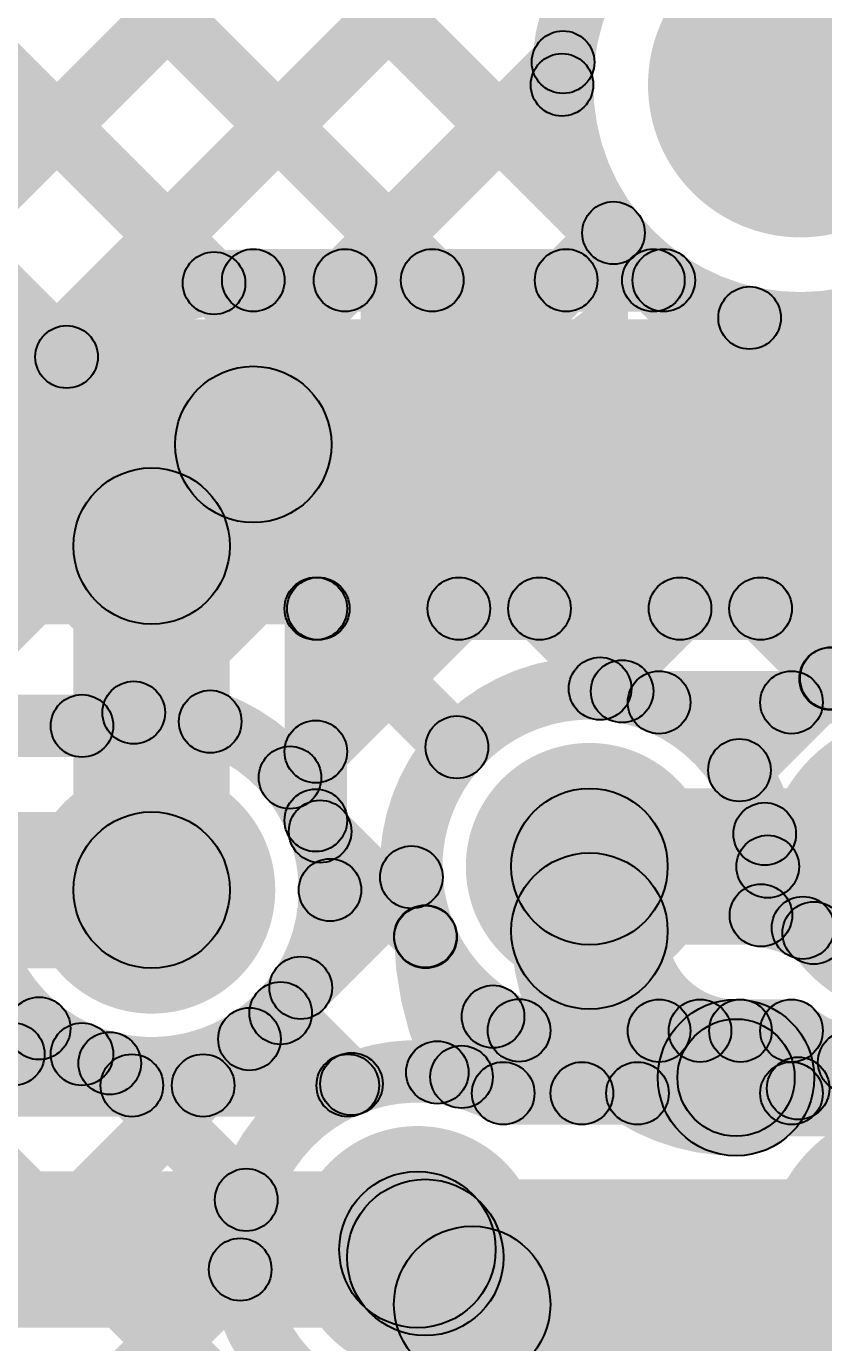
# Model space of a CAD drawing. Header units: millimetres. Extents: x 3.07 to 5.81, y 1.29 to 3.84.
# Drawn here: x 5.059 to 5.161, y 2.5031 to 2.6715 of the extents above; entities that cross this region are included whole.
import ezdxf

# ---------------------------------------------------------------- set-up
doc = ezdxf.new("R2010")
doc.units = ezdxf.units.MM
doc.header["$MEASUREMENT"] = 0
for name, color, linetype in [('BottomLayer', 5, 'Continuous'), ('BottomSolder', 6, 'Continuous'), ('PadHoleLayer', 156, 'Continuous'), ('TopLayer', 1, 'Continuous'), ('TopOverlay', 2, 'Continuous'), ('TopPaste', 8, 'Continuous'), ('TopSolder', 216, 'Continuous'), ('ViaHoleLayer', 16, 'Continuous')]:
    doc.layers.add(name, color=color, linetype=linetype)

# ---------------------------------------------------------------- blocks, each defined once
blk = doc.blocks.new('TC2030_IDC_70')
at = {"layer": 'BottomSolder'}
h = blk.add_hatch(color=6, dxfattribs=at)
edge = h.paths.add_edge_path()
edge.add_arc((0.1, 0.04), 0.004, 0, 360)
at = {"layer": 'PadHoleLayer'}
h = blk.add_hatch(color=156, dxfattribs=at)
edge = h.paths.add_edge_path()
edge.add_arc((0.1, 0.04), 0.01951, 0, 360)
at = {"layer": 'TopLayer'}
h = blk.add_hatch(color=1, dxfattribs=at)
edge = h.paths.add_edge_path()
edge.add_arc((-0.05, 0.025), 0.01549, 0, 360)
h = blk.add_hatch(color=1, dxfattribs=at)
edge = h.paths.add_edge_path()
edge.add_arc((0, 0.025), 0.01549, 0, 360)
h = blk.add_hatch(color=1, dxfattribs=at)
edge = h.paths.add_edge_path()
edge.add_arc((0.05, 0.025), 0.01549, 0, 360)
at = {"layer": 'TopPaste'}
h = blk.add_hatch(color=8, dxfattribs=at)
edge = h.paths.add_edge_path()
edge.add_arc((-0.05, 0.025), 0.01549, 0, 360)
h = blk.add_hatch(color=8, dxfattribs=at)
edge = h.paths.add_edge_path()
edge.add_arc((0, 0.025), 0.01549, 0, 360)
h = blk.add_hatch(color=8, dxfattribs=at)
edge = h.paths.add_edge_path()
edge.add_arc((0.05, 0.025), 0.01549, 0, 360)
at = {"layer": 'TopSolder'}
h = blk.add_hatch(color=216, dxfattribs=at)
edge = h.paths.add_edge_path()
edge.add_arc((-0.05, 0.025), 0.01949, 0, 360)
h = blk.add_hatch(color=216, dxfattribs=at)
edge = h.paths.add_edge_path()
edge.add_arc((0, 0.025), 0.01949, 0, 360)
h = blk.add_hatch(color=216, dxfattribs=at)
edge = h.paths.add_edge_path()
edge.add_arc((0.05, 0.025), 0.01949, 0, 360)
h = blk.add_hatch(color=216, dxfattribs=at)
edge = h.paths.add_edge_path()
edge.add_arc((0.1, 0.04), 0.004, 0, 360)

msp = doc.modelspace()

# ---------------------------------------------------------------- hatches: boundary and pattern name
at = {"layer": 'BottomLayer'}
for points in [[(4.72717, 3.04535), (4.73283, 3.051), (5.142, 2.64183), (5.13635, 2.63617)], [(4.72717, 3.01706), (4.73283, 3.02272), (5.11372, 2.64183), (5.10806, 2.63617)], [(4.72717, 2.98878), (4.73283, 2.99444), (5.08581, 2.64146), (5.08015, 2.6358)], [(4.72717, 2.96049), (4.73283, 2.96615), (5.06695, 2.63203), (5.06129, 2.62637)], [(4.73283, 2.32301), (4.72717, 2.32866), (5.26334, 2.86483), (5.26899, 2.85917)], [(4.73283, 2.29472), (4.72717, 2.30038), (5.29162, 2.86483), (5.29728, 2.85917)], [(4.72717, 2.84736), (4.73283, 2.85301), (5.60207, 1.98377), (5.59642, 1.97811)], [(5.10256, 2.63617), (5.0969, 2.64183), (5.1248, 2.66973), (5.13046, 2.66407)], [(5.13085, 2.63617), (5.12519, 2.64183), (5.13125, 2.64789), (5.13691, 2.64224)], [(5.088, 2.635), (5.088, 2.643), (5.14051, 2.643), (5.14051, 2.635)], [(5.088, 2.608), (5.088, 2.628), (5.205, 2.628), (5.205, 2.608)], [(5.085, 2.561), (5.065, 2.561), (5.065, 2.605), (5.085, 2.605)], [(5.096, 2.593), (5.096, 2.601), (5.204, 2.601), (5.204, 2.593)], [(5.09883, 2.57587), (5.09317, 2.58153), (5.11147, 2.59983), (5.11713, 2.59417)], [(5.09349, 2.59417), (5.09915, 2.59983), (5.11688, 2.5821), (5.11122, 2.57644)], [(5.12178, 2.59417), (5.12744, 2.59983), (5.13801, 2.58925), (5.13235, 2.5836)], [(5.13518, 2.58394), (5.12953, 2.5896), (5.13976, 2.59983), (5.14541, 2.59417)], [(5.15302, 2.5735), (5.14737, 2.57915), (5.16804, 2.59983), (5.1737, 2.59417)], [(5.15006, 2.59417), (5.15572, 2.59983), (5.19722, 2.55833), (5.19156, 2.55267)], [(5.16115, 2.55334), (5.15549, 2.559), (5.19633, 2.59983), (5.20198, 2.59417)], [(5.1, 2.56991), (5.092, 2.56991), (5.092, 2.597), (5.1, 2.597)], [(5.09372, 2.56566), (5.09937, 2.57132), (5.11283, 2.55786), (5.10718, 2.5522)], [(5.1506, 2.56535), (5.15625, 2.57101), (5.16894, 2.55833), (5.16328, 2.55267)], [(5.0969, 2.54566), (5.09125, 2.55132), (5.1054, 2.56547), (5.11106, 2.55982)], [(5.141, 2.55575), (5.121, 2.55575), (5.121, 2.564), (5.141, 2.564)], [(5.15968, 2.5515), (5.15968, 2.5595), (5.20183, 2.5595), (5.20183, 2.5515)], [(5.08867, 2.54242), (5.09433, 2.54808), (5.10339, 2.53902), (5.09773, 2.53336)], [(4.73283, 2.20987), (4.72717, 2.21553), (5.05778, 2.54613), (5.06343, 2.54048)], [(4.73283, 2.18159), (4.72717, 2.18724), (5.08468, 2.54475), (5.09034, 2.5391)], [(5.14975, 2.5295), (5.14975, 2.5445), (5.26351, 2.5445), (5.26351, 2.5295)], [(5.06681, 2.536), (5.07247, 2.54166), (5.08993, 2.5242), (5.08427, 2.51854)], [(5.116, 2.498), (5.116, 2.518), (5.65417, 2.518), (5.65417, 2.498)], [(4.73283, 2.1533), (4.72717, 2.15896), (5.0835, 2.51529), (5.08916, 2.50963)]]:
    msp.add_hatch(color=5, dxfattribs=at).paths.add_polyline_path(points)
h = msp.add_hatch(color=5, dxfattribs=at)
edge = h.paths.add_edge_path()
edge.add_arc((5.12763, 2.6669), 0.004, 0, 360)
h = msp.add_hatch(color=5, dxfattribs=at)
edge = h.paths.add_edge_path()
edge.add_arc((5.13408, 2.64506), 0.004, 0, 360)
h = msp.add_hatch(color=5, dxfattribs=at)
edge = h.paths.add_edge_path()
edge.add_arc((5.08298, 2.63863), 0.004, 0, 360)
h = msp.add_hatch(color=5, dxfattribs=at)
edge = h.paths.add_edge_path()
edge.add_arc((5.088, 2.639), 0.004, 0, 360)
h = msp.add_hatch(color=5, dxfattribs=at)
edge = h.paths.add_edge_path()
edge.add_arc((5.088, 2.639), 0.004, 0, 360)
h = msp.add_hatch(color=5, dxfattribs=at)
edge = h.paths.add_edge_path()
edge.add_arc((5.09973, 2.639), 0.004, 0, 360)
h = msp.add_hatch(color=5, dxfattribs=at)
edge = h.paths.add_edge_path()
edge.add_arc((5.11089, 2.639), 0.004, 0, 360)
h = msp.add_hatch(color=5, dxfattribs=at)
edge = h.paths.add_edge_path()
edge.add_arc((5.12802, 2.639), 0.004, 0, 360)
h = msp.add_hatch(color=5, dxfattribs=at)
edge = h.paths.add_edge_path()
edge.add_arc((5.13918, 2.639), 0.004, 0, 360)
h = msp.add_hatch(color=5, dxfattribs=at)
edge = h.paths.add_edge_path()
edge.add_arc((5.14051, 2.639), 0.004, 0, 360)
h = msp.add_hatch(color=5, dxfattribs=at)
edge = h.paths.add_edge_path()
edge.add_arc((5.14051, 2.639), 0.004, 0, 360)
h = msp.add_hatch(color=5, dxfattribs=at)
edge = h.paths.add_edge_path()
edge.add_arc((5.06412, 2.6292), 0.004, 0, 360)
h = msp.add_hatch(color=5, dxfattribs=at)
edge = h.paths.add_edge_path()
edge.add_arc((5.088, 2.618), 0.01, 0, 360)
h = msp.add_hatch(color=5, dxfattribs=at)
edge = h.paths.add_edge_path()
edge.add_arc((5.088, 2.618), 0.01, 0, 360)
h = msp.add_hatch(color=5, dxfattribs=at)
edge = h.paths.add_edge_path()
edge.add_arc((5.075, 2.605), 0.01, 0, 360)
h = msp.add_hatch(color=5, dxfattribs=at)
edge = h.paths.add_edge_path()
edge.add_arc((5.075, 2.605), 0.01, 0, 360)
h = msp.add_hatch(color=5, dxfattribs=at)
edge = h.paths.add_edge_path()
edge.add_arc((5.096, 2.597), 0.004, 0, 360)
h = msp.add_hatch(color=5, dxfattribs=at)
edge = h.paths.add_edge_path()
edge.add_arc((5.096, 2.597), 0.004, 0, 360)
h = msp.add_hatch(color=5, dxfattribs=at)
edge = h.paths.add_edge_path()
edge.add_arc((5.09632, 2.597), 0.004, 0, 360)
h = msp.add_hatch(color=5, dxfattribs=at)
edge = h.paths.add_edge_path()
edge.add_arc((5.1143, 2.597), 0.004, 0, 360)
h = msp.add_hatch(color=5, dxfattribs=at)
edge = h.paths.add_edge_path()
edge.add_arc((5.12461, 2.597), 0.004, 0, 360)
h = msp.add_hatch(color=5, dxfattribs=at)
edge = h.paths.add_edge_path()
edge.add_arc((5.14259, 2.597), 0.004, 0, 360)
h = msp.add_hatch(color=5, dxfattribs=at)
edge = h.paths.add_edge_path()
edge.add_arc((5.15289, 2.597), 0.004, 0, 360)
h = msp.add_hatch(color=5, dxfattribs=at)
edge = h.paths.add_edge_path()
edge.add_arc((5.13236, 2.58677), 0.004, 0, 360)
h = msp.add_hatch(color=5, dxfattribs=at)
edge = h.paths.add_edge_path()
edge.add_arc((5.13518, 2.58642), 0.004, 0, 360)
h = msp.add_hatch(color=5, dxfattribs=at)
edge = h.paths.add_edge_path()
edge.add_arc((5.11405, 2.57927), 0.004, 0, 360)
h = msp.add_hatch(color=5, dxfattribs=at)
edge = h.paths.add_edge_path()
edge.add_arc((5.096, 2.5787), 0.004, 0, 360)
h = msp.add_hatch(color=5, dxfattribs=at)
edge = h.paths.add_edge_path()
edge.add_arc((5.15019, 2.57633), 0.004, 0, 360)
h = msp.add_hatch(color=5, dxfattribs=at)
edge = h.paths.add_edge_path()
edge.add_arc((5.131, 2.564), 0.01181, 0, 360)
h = msp.add_hatch(color=5, dxfattribs=at)
edge = h.paths.add_edge_path()
edge.add_arc((5.096, 2.56991), 0.004, 0, 360)
h = msp.add_hatch(color=5, dxfattribs=at)
edge = h.paths.add_edge_path()
edge.add_arc((5.096, 2.56991), 0.004, 0, 360)
h = msp.add_hatch(color=5, dxfattribs=at)
edge = h.paths.add_edge_path()
edge.add_arc((5.131, 2.564), 0.01, 0, 360)
h = msp.add_hatch(color=5, dxfattribs=at)
edge = h.paths.add_edge_path()
edge.add_arc((5.075, 2.561), 0.01181, 0, 360)
h = msp.add_hatch(color=5, dxfattribs=at)
edge = h.paths.add_edge_path()
edge.add_arc((5.09655, 2.56849), 0.004, 0, 360)
h = msp.add_hatch(color=5, dxfattribs=at)
edge = h.paths.add_edge_path()
edge.add_arc((5.15342, 2.56818), 0.004, 0, 360)
h = msp.add_hatch(color=5, dxfattribs=at)
edge = h.paths.add_edge_path()
edge.add_arc((5.075, 2.561), 0.01, 0, 360)
h = msp.add_hatch(color=5, dxfattribs=at)
edge = h.paths.add_edge_path()
edge.add_arc((5.15381, 2.564), 0.004, 0, 360)
h = msp.add_hatch(color=5, dxfattribs=at)
edge = h.paths.add_edge_path()
edge.add_arc((5.15381, 2.564), 0.004, 0, 360)
h = msp.add_hatch(color=5, dxfattribs=at)
edge = h.paths.add_edge_path()
edge.add_arc((5.10823, 2.56264), 0.004, 0, 360)
h = msp.add_hatch(color=5, dxfattribs=at)
edge = h.paths.add_edge_path()
edge.add_arc((5.09781, 2.561), 0.004, 0, 360)
h = msp.add_hatch(color=5, dxfattribs=at)
edge = h.paths.add_edge_path()
edge.add_arc((5.09781, 2.561), 0.004, 0, 360)
h = msp.add_hatch(color=5, dxfattribs=at)
edge = h.paths.add_edge_path()
edge.add_arc((5.131, 2.55575), 0.01, 0, 360)
h = msp.add_hatch(color=5, dxfattribs=at)
edge = h.paths.add_edge_path()
edge.add_arc((5.131, 2.55575), 0.01, 0, 360)
h = msp.add_hatch(color=5, dxfattribs=at)
edge = h.paths.add_edge_path()
edge.add_arc((5.15294, 2.55776), 0.004, 0, 360)
h = msp.add_hatch(color=5, dxfattribs=at)
edge = h.paths.add_edge_path()
edge.add_arc((5.15294, 2.55776), 0.004, 0, 360)
h = msp.add_hatch(color=5, dxfattribs=at)
edge = h.paths.add_edge_path()
edge.add_arc((5.15832, 2.55617), 0.004, 0, 360)
h = msp.add_hatch(color=5, dxfattribs=at)
edge = h.paths.add_edge_path()
edge.add_arc((5.11001, 2.55508), 0.004, 0, 360)
h = msp.add_hatch(color=5, dxfattribs=at)
edge = h.paths.add_edge_path()
edge.add_arc((5.11001, 2.55508), 0.004, 0, 360)
h = msp.add_hatch(color=5, dxfattribs=at)
edge = h.paths.add_edge_path()
edge.add_arc((5.11001, 2.55503), 0.004, 0, 360)
h = msp.add_hatch(color=5, dxfattribs=at)
edge = h.paths.add_edge_path()
edge.add_arc((5.15968, 2.5555), 0.004, 0, 360)
h = msp.add_hatch(color=5, dxfattribs=at)
edge = h.paths.add_edge_path()
edge.add_arc((5.15968, 2.5555), 0.004, 0, 360)
h = msp.add_hatch(color=5, dxfattribs=at)
edge = h.paths.add_edge_path()
edge.add_arc((5.09407, 2.54849), 0.004, 0, 360)
h = msp.add_hatch(color=5, dxfattribs=at)
edge = h.paths.add_edge_path()
edge.add_arc((5.0915, 2.54525), 0.004, 0, 360)
h = msp.add_hatch(color=5, dxfattribs=at)
edge = h.paths.add_edge_path()
edge.add_arc((5.06061, 2.5433), 0.004, 0, 360)
h = msp.add_hatch(color=5, dxfattribs=at)
edge = h.paths.add_edge_path()
edge.add_arc((5.14975, 2.537), 0.01, 0, 360)
h = msp.add_hatch(color=5, dxfattribs=at)
edge = h.paths.add_edge_path()
edge.add_arc((5.08751, 2.54193), 0.004, 0, 360)
h = msp.add_hatch(color=5, dxfattribs=at)
edge = h.paths.add_edge_path()
edge.add_arc((5.14975, 2.537), 0.0075, 0, 360)
h = msp.add_hatch(color=5, dxfattribs=at)
edge = h.paths.add_edge_path()
edge.add_arc((5.06964, 2.53883), 0.004, 0, 360)
h = msp.add_hatch(color=5, dxfattribs=at)
edge = h.paths.add_edge_path()
edge.add_arc((5.11464, 2.5371), 0.004, 0, 360)
h = msp.add_hatch(color=5, dxfattribs=at)
edge = h.paths.add_edge_path()
edge.add_arc((5.11464, 2.5371), 0.004, 0, 360)
h = msp.add_hatch(color=5, dxfattribs=at)
edge = h.paths.add_edge_path()
edge.add_arc((5.10056, 2.53619), 0.004, 0, 360)
h = msp.add_hatch(color=5, dxfattribs=at)
edge = h.paths.add_edge_path()
edge.add_arc((5.109, 2.515), 0.01181, 0, 360)
h = msp.add_hatch(color=5, dxfattribs=at)
edge = h.paths.add_edge_path()
edge.add_arc((5.0871, 2.52137), 0.004, 0, 360)
h = msp.add_hatch(color=5, dxfattribs=at)
edge = h.paths.add_edge_path()
edge.add_arc((5.109, 2.515), 0.01, 0, 360)
h = msp.add_hatch(color=5, dxfattribs=at)
edge = h.paths.add_edge_path()
edge.add_arc((5.116, 2.508), 0.01, 0, 360)
h = msp.add_hatch(color=5, dxfattribs=at)
edge = h.paths.add_edge_path()
edge.add_arc((5.116, 2.508), 0.01, 0, 360)
h = msp.add_hatch(color=5, dxfattribs=at)
edge = h.paths.add_edge_path()
edge.add_arc((5.08633, 2.51246), 0.004, 0, 360)
at = {"layer": 'BottomSolder'}
h = msp.add_hatch(color=6, dxfattribs=at)
edge = h.paths.add_edge_path()
edge.add_arc((5.131, 2.564), 0.01581, 0, 360)
h = msp.add_hatch(color=6, dxfattribs=at)
edge = h.paths.add_edge_path()
edge.add_arc((5.075, 2.561), 0.01581, 0, 360)
h = msp.add_hatch(color=6, dxfattribs=at)
edge = h.paths.add_edge_path()
edge.add_arc((5.109, 2.515), 0.01581, 0, 360)
at = {"layer": 'TopLayer'}
for points in [[(4.92325, 2.84927), (4.92891, 2.85492), (5.20321, 2.58062), (5.19755, 2.57496)], [(4.83093, 2.82845), (4.83658, 2.83411), (5.08532, 2.58537), (5.07966, 2.57972)], [(4.85921, 2.82845), (4.86487, 2.83411), (5.11688, 2.5821), (5.11122, 2.57644)], [(4.88749, 2.82845), (4.89315, 2.83411), (5.13801, 2.58925), (5.13235, 2.5836)], [(4.91578, 2.82845), (4.92144, 2.83411), (5.16468, 2.59086), (5.15903, 2.58521)], [(4.98899, 2.57917), (4.98334, 2.58483), (5.1716, 2.77309), (5.17725, 2.76743)], [(5.01728, 2.57917), (5.01162, 2.58483), (5.19988, 2.77309), (5.20554, 2.76743)], [(5.04556, 2.57917), (5.0399, 2.58483), (5.1248, 2.66973), (5.13046, 2.66407)], [(5.13518, 2.58394), (5.12953, 2.5896), (5.20473, 2.6648), (5.21039, 2.65915)], [(5.07554, 2.58087), (5.06988, 2.58652), (5.13125, 2.64789), (5.13691, 2.64224)], [(5.09552, 2.57257), (5.08987, 2.57822), (5.14867, 2.63702), (5.15432, 2.63137)], [(4.973, 2.595), (5.195, 2.595), (5.195, 2.634), (4.973, 2.634)], [(5.16477, 2.58525), (5.15912, 2.5909), (5.1961, 2.62788), (5.20175, 2.62223)], [(5.13991, 2.581), (5.13991, 2.589), (5.15685, 2.589), (5.15685, 2.581)], [(4.62729, 2.578), (4.62729, 2.586), (5.06609, 2.586), (5.06609, 2.578)], [(5.131, 2.554), (5.131, 2.574), (5.173, 2.574), (5.173, 2.554)], [(5.09372, 2.56566), (5.09937, 2.57132), (5.11287, 2.55783), (5.10721, 2.55217)], [(4.62729, 2.551), (4.62729, 2.571), (5.075, 2.571), (5.075, 2.551)], [(5.0969, 2.54566), (5.09125, 2.55132), (5.1054, 2.56547), (5.11106, 2.55982)], [(5.08867, 2.54242), (5.09433, 2.54808), (5.10339, 2.53902), (5.09773, 2.53336)], [(5.11437, 2.53484), (5.10871, 2.5405), (5.11585, 2.54763), (5.1215, 2.54198)], [(5.13991, 2.539), (5.13991, 2.547), (5.15685, 2.547), (5.15685, 2.539)], [(5.08441, 2.53317), (5.07876, 2.53883), (5.08468, 2.54475), (5.09034, 2.5391)], [(5.11917, 2.54021), (5.12483, 2.54587), (5.13287, 2.53783), (5.12721, 2.53217)], [(5.13998, 2.53217), (5.13433, 2.53783), (5.14233, 2.54583), (5.14798, 2.54017)], [(5.14749, 2.54017), (5.15315, 2.54583), (5.16053, 2.53845), (5.15487, 2.5328)], [(4.62729, 2.536), (4.62729, 2.544), (5.06609, 2.544), (5.06609, 2.536)], [(5.05613, 2.53317), (5.05047, 2.53883), (5.05447, 2.54283), (5.06013, 2.53717)], [(5.06681, 2.536), (5.07247, 2.54166), (5.0753, 2.53883), (5.06964, 2.53317)], [(4.596, 2.532), (4.596, 2.54), (5.10009, 2.54), (5.10009, 2.532)], [(5.11997, 2.531), (5.11997, 2.539), (5.15685, 2.539), (5.15685, 2.531)], [(4.57371, 2.505), (4.57371, 2.525), (5.109, 2.525), (5.109, 2.505)], [(5.11, 2.504), (5.11, 2.524), (5.173, 2.524), (5.173, 2.504)]]:
    msp.add_hatch(color=1, dxfattribs=at).paths.add_polyline_path(points)
h = msp.add_hatch(color=1, dxfattribs=at)
edge = h.paths.add_edge_path()
edge.add_arc((5.12763, 2.6669), 0.004, 0, 360)
h = msp.add_hatch(color=1, dxfattribs=at)
edge = h.paths.add_edge_path()
edge.add_arc((5.12749, 2.664), 0.004, 0, 360)
h = msp.add_hatch(color=1, dxfattribs=at)
edge = h.paths.add_edge_path()
edge.add_arc((5.13408, 2.64506), 0.004, 0, 360)
h = msp.add_hatch(color=1, dxfattribs=at)
edge = h.paths.add_edge_path()
edge.add_arc((5.15149, 2.63419), 0.004, 0, 360)
h = msp.add_hatch(color=1, dxfattribs=at)
edge = h.paths.add_edge_path()
edge.add_arc((5.16186, 2.58803), 0.004, 0, 360)
h = msp.add_hatch(color=1, dxfattribs=at)
edge = h.paths.add_edge_path()
edge.add_arc((5.16194, 2.58808), 0.004, 0, 360)
h = msp.add_hatch(color=1, dxfattribs=at)
edge = h.paths.add_edge_path()
edge.add_arc((5.13236, 2.58677), 0.004, 0, 360)
h = msp.add_hatch(color=1, dxfattribs=at)
edge = h.paths.add_edge_path()
edge.add_arc((5.13518, 2.58642), 0.004, 0, 360)
h = msp.add_hatch(color=1, dxfattribs=at)
edge = h.paths.add_edge_path()
edge.add_arc((5.13991, 2.585), 0.004, 0, 360)
h = msp.add_hatch(color=1, dxfattribs=at)
edge = h.paths.add_edge_path()
edge.add_arc((5.13991, 2.585), 0.004, 0, 360)
h = msp.add_hatch(color=1, dxfattribs=at)
edge = h.paths.add_edge_path()
edge.add_arc((5.15685, 2.585), 0.004, 0, 360)
h = msp.add_hatch(color=1, dxfattribs=at)
edge = h.paths.add_edge_path()
edge.add_arc((5.15685, 2.585), 0.004, 0, 360)
h = msp.add_hatch(color=1, dxfattribs=at)
edge = h.paths.add_edge_path()
edge.add_arc((5.07271, 2.5837), 0.004, 0, 360)
h = msp.add_hatch(color=1, dxfattribs=at)
edge = h.paths.add_edge_path()
edge.add_arc((5.08249, 2.58255), 0.004, 0, 360)
h = msp.add_hatch(color=1, dxfattribs=at)
edge = h.paths.add_edge_path()
edge.add_arc((5.06609, 2.582), 0.004, 0, 360)
h = msp.add_hatch(color=1, dxfattribs=at)
edge = h.paths.add_edge_path()
edge.add_arc((5.06609, 2.582), 0.004, 0, 360)
h = msp.add_hatch(color=1, dxfattribs=at)
edge = h.paths.add_edge_path()
edge.add_arc((5.11405, 2.57927), 0.004, 0, 360)
h = msp.add_hatch(color=1, dxfattribs=at)
edge = h.paths.add_edge_path()
edge.add_arc((5.0927, 2.57539), 0.004, 0, 360)
h = msp.add_hatch(color=1, dxfattribs=at)
edge = h.paths.add_edge_path()
edge.add_arc((5.131, 2.564), 0.01181, 0, 360)
h = msp.add_hatch(color=1, dxfattribs=at)
edge = h.paths.add_edge_path()
edge.add_arc((5.131, 2.564), 0.01, 0, 360)
h = msp.add_hatch(color=1, dxfattribs=at)
edge = h.paths.add_edge_path()
edge.add_arc((5.075, 2.561), 0.01181, 0, 360)
h = msp.add_hatch(color=1, dxfattribs=at)
edge = h.paths.add_edge_path()
edge.add_arc((5.09655, 2.56849), 0.004, 0, 360)
h = msp.add_hatch(color=1, dxfattribs=at)
edge = h.paths.add_edge_path()
edge.add_arc((5.075, 2.561), 0.01, 0, 360)
h = msp.add_hatch(color=1, dxfattribs=at)
edge = h.paths.add_edge_path()
edge.add_arc((5.10823, 2.56264), 0.004, 0, 360)
h = msp.add_hatch(color=1, dxfattribs=at)
edge = h.paths.add_edge_path()
edge.add_arc((5.09781, 2.561), 0.004, 0, 360)
h = msp.add_hatch(color=1, dxfattribs=at)
edge = h.paths.add_edge_path()
edge.add_arc((5.09781, 2.561), 0.004, 0, 360)
h = msp.add_hatch(color=1, dxfattribs=at)
edge = h.paths.add_edge_path()
edge.add_arc((5.11004, 2.555), 0.004, 0, 360)
h = msp.add_hatch(color=1, dxfattribs=at)
edge = h.paths.add_edge_path()
edge.add_arc((5.09407, 2.54849), 0.004, 0, 360)
h = msp.add_hatch(color=1, dxfattribs=at)
edge = h.paths.add_edge_path()
edge.add_arc((5.0915, 2.54525), 0.004, 0, 360)
h = msp.add_hatch(color=1, dxfattribs=at)
edge = h.paths.add_edge_path()
edge.add_arc((5.11867, 2.54481), 0.004, 0, 360)
h = msp.add_hatch(color=1, dxfattribs=at)
edge = h.paths.add_edge_path()
edge.add_arc((5.122, 2.54304), 0.004, 0, 360)
h = msp.add_hatch(color=1, dxfattribs=at)
edge = h.paths.add_edge_path()
edge.add_arc((5.13991, 2.543), 0.004, 0, 360)
h = msp.add_hatch(color=1, dxfattribs=at)
edge = h.paths.add_edge_path()
edge.add_arc((5.13991, 2.543), 0.004, 0, 360)
h = msp.add_hatch(color=1, dxfattribs=at)
edge = h.paths.add_edge_path()
edge.add_arc((5.14515, 2.543), 0.004, 0, 360)
h = msp.add_hatch(color=1, dxfattribs=at)
edge = h.paths.add_edge_path()
edge.add_arc((5.15032, 2.543), 0.004, 0, 360)
h = msp.add_hatch(color=1, dxfattribs=at)
edge = h.paths.add_edge_path()
edge.add_arc((5.15685, 2.543), 0.004, 0, 360)
h = msp.add_hatch(color=1, dxfattribs=at)
edge = h.paths.add_edge_path()
edge.add_arc((5.15685, 2.543), 0.004, 0, 360)
h = msp.add_hatch(color=1, dxfattribs=at)
edge = h.paths.add_edge_path()
edge.add_arc((5.08751, 2.54193), 0.004, 0, 360)
h = msp.add_hatch(color=1, dxfattribs=at)
edge = h.paths.add_edge_path()
edge.add_arc((5.0573, 2.54), 0.004, 0, 360)
h = msp.add_hatch(color=1, dxfattribs=at)
edge = h.paths.add_edge_path()
edge.add_arc((5.06609, 2.54), 0.004, 0, 360)
h = msp.add_hatch(color=1, dxfattribs=at)
edge = h.paths.add_edge_path()
edge.add_arc((5.06609, 2.54), 0.004, 0, 360)
h = msp.add_hatch(color=1, dxfattribs=at)
edge = h.paths.add_edge_path()
edge.add_arc((5.06964, 2.53883), 0.004, 0, 360)
h = msp.add_hatch(color=1, dxfattribs=at)
edge = h.paths.add_edge_path()
edge.add_arc((5.16423, 2.539), 0.004, 0, 360)
h = msp.add_hatch(color=1, dxfattribs=at)
edge = h.paths.add_edge_path()
edge.add_arc((5.16423, 2.539), 0.004, 0, 360)
h = msp.add_hatch(color=1, dxfattribs=at)
edge = h.paths.add_edge_path()
edge.add_arc((5.11154, 2.53767), 0.004, 0, 360)
h = msp.add_hatch(color=1, dxfattribs=at)
edge = h.paths.add_edge_path()
edge.add_arc((5.07247, 2.536), 0.004, 0, 360)
h = msp.add_hatch(color=1, dxfattribs=at)
edge = h.paths.add_edge_path()
edge.add_arc((5.08159, 2.536), 0.004, 0, 360)
h = msp.add_hatch(color=1, dxfattribs=at)
edge = h.paths.add_edge_path()
edge.add_arc((5.10009, 2.536), 0.004, 0, 360)
h = msp.add_hatch(color=1, dxfattribs=at)
edge = h.paths.add_edge_path()
edge.add_arc((5.10009, 2.536), 0.004, 0, 360)
h = msp.add_hatch(color=1, dxfattribs=at)
edge = h.paths.add_edge_path()
edge.add_arc((5.10056, 2.53619), 0.004, 0, 360)
h = msp.add_hatch(color=1, dxfattribs=at)
edge = h.paths.add_edge_path()
edge.add_arc((5.1577, 2.53563), 0.004, 0, 360)
h = msp.add_hatch(color=1, dxfattribs=at)
edge = h.paths.add_edge_path()
edge.add_arc((5.11997, 2.535), 0.004, 0, 360)
h = msp.add_hatch(color=1, dxfattribs=at)
edge = h.paths.add_edge_path()
edge.add_arc((5.11997, 2.535), 0.004, 0, 360)
h = msp.add_hatch(color=1, dxfattribs=at)
edge = h.paths.add_edge_path()
edge.add_arc((5.13004, 2.535), 0.004, 0, 360)
h = msp.add_hatch(color=1, dxfattribs=at)
edge = h.paths.add_edge_path()
edge.add_arc((5.13715, 2.535), 0.004, 0, 360)
h = msp.add_hatch(color=1, dxfattribs=at)
edge = h.paths.add_edge_path()
edge.add_arc((5.15685, 2.535), 0.004, 0, 360)
h = msp.add_hatch(color=1, dxfattribs=at)
edge = h.paths.add_edge_path()
edge.add_arc((5.15685, 2.535), 0.004, 0, 360)
h = msp.add_hatch(color=1, dxfattribs=at)
edge = h.paths.add_edge_path()
edge.add_arc((5.109, 2.515), 0.01181, 0, 360)
h = msp.add_hatch(color=1, dxfattribs=at)
edge = h.paths.add_edge_path()
edge.add_arc((5.109, 2.515), 0.01, 0, 360)
h = msp.add_hatch(color=1, dxfattribs=at)
edge = h.paths.add_edge_path()
edge.add_arc((5.109, 2.515), 0.01, 0, 360)
h = msp.add_hatch(color=1, dxfattribs=at)
edge = h.paths.add_edge_path()
edge.add_arc((5.11, 2.514), 0.01, 0, 360)
h = msp.add_hatch(color=1, dxfattribs=at)
edge = h.paths.add_edge_path()
edge.add_arc((5.11, 2.514), 0.01, 0, 360)
at = {"layer": 'TopSolder'}
h = msp.add_hatch(color=216, dxfattribs=at)
edge = h.paths.add_edge_path()
edge.add_arc((5.131, 2.564), 0.01581, 0, 360)
h = msp.add_hatch(color=216, dxfattribs=at)
edge = h.paths.add_edge_path()
edge.add_arc((5.075, 2.561), 0.01581, 0, 360)
h = msp.add_hatch(color=216, dxfattribs=at)
edge = h.paths.add_edge_path()
edge.add_arc((5.109, 2.515), 0.01581, 0, 360)
at = {"layer": 'ViaHoleLayer'}
h = msp.add_hatch(color=16, dxfattribs=at)
edge = h.paths.add_edge_path()
edge.add_arc((5.131, 2.564), 0.00787, 0, 360)
h = msp.add_hatch(color=16, dxfattribs=at)
edge = h.paths.add_edge_path()
edge.add_arc((5.075, 2.561), 0.00787, 0, 360)
h = msp.add_hatch(color=16, dxfattribs=at)
edge = h.paths.add_edge_path()
edge.add_arc((5.109, 2.515), 0.00787, 0, 360)

# ---------------------------------------------------------------- linework, layer by layer
at = {"layer": 'BottomLayer'}
for points, const_width in [([(5.14051, 2.639, -1.648448), (5.18851, 2.664)], 0.008), ([(5.054, 2.605, -0.414214), (5.088, 2.639)], 0.008), ([(5.075, 2.605, -0.414214), (5.088, 2.618)], 0.02), ([(5.11001, 2.55508, -1.224165), (5.15381, 2.564)], 0.008), ([(5.09781, 2.561, -1.223773), (5.054, 2.56991)], 0.008), ([(5.096, 2.56991, -0.100628), (5.09781, 2.561)], 0.008), ([(5.15381, 2.564, -0.069431), (5.15294, 2.55776)], 0.008), ([(5.14975, 2.537, -0.414214), (5.131, 2.55575)], 0.02), ([(5.15294, 2.55776, -0.085268), (5.15968, 2.5555)], 0.008), ([(5.11464, 2.5371, -0.11842), (5.11001, 2.55508)], 0.008), ([(5.09367, 2.49811, -0.781927), (5.11464, 2.5371)], 0.008), ([(5.116, 2.508, -0.414214), (5.109, 2.515)], 0.02)]:
    msp.add_lwpolyline(points, format="xyb", dxfattribs=dict(at, const_width=const_width))
for centre, radius in [((5.12763, 2.6669), 0.004), ((5.13408, 2.64506), 0.004), ((5.08298, 2.63863), 0.004), ((5.088, 2.639), 0.004), ((5.088, 2.639), 0.004), ((5.09973, 2.639), 0.004), ((5.11089, 2.639), 0.004), ((5.12802, 2.639), 0.004), ((5.13918, 2.639), 0.004), ((5.14051, 2.639), 0.004), ((5.14051, 2.639), 0.004), ((5.06412, 2.6292), 0.004), ((5.088, 2.618), 0.01), ((5.088, 2.618), 0.01), ((5.075, 2.605), 0.01), ((5.075, 2.605), 0.01), ((5.096, 2.597), 0.004), ((5.096, 2.597), 0.004), ((5.09632, 2.597), 0.004), ((5.1143, 2.597), 0.004), ((5.12461, 2.597), 0.004), ((5.14259, 2.597), 0.004), ((5.15289, 2.597), 0.004), ((5.13236, 2.58677), 0.004), ((5.13518, 2.58642), 0.004), ((5.11405, 2.57927), 0.004), ((5.096, 2.5787), 0.004), ((5.15019, 2.57633), 0.004), ((5.096, 2.56991), 0.004), ((5.096, 2.56991), 0.004), ((5.131, 2.564), 0.01), ((5.09655, 2.56849), 0.004), ((5.15342, 2.56818), 0.004), ((5.075, 2.561), 0.01), ((5.15381, 2.564), 0.004), ((5.15381, 2.564), 0.004), ((5.10823, 2.56264), 0.004), ((5.09781, 2.561), 0.004), ((5.09781, 2.561), 0.004), ((5.131, 2.55575), 0.01), ((5.131, 2.55575), 0.01), ((5.15294, 2.55776), 0.004), ((5.15294, 2.55776), 0.004), ((5.15832, 2.55617), 0.004), ((5.11001, 2.55508), 0.004), ((5.11001, 2.55508), 0.004), ((5.11001, 2.55503), 0.004), ((5.15968, 2.5555), 0.004), ((5.15968, 2.5555), 0.004), ((5.09407, 2.54849), 0.004), ((5.0915, 2.54525), 0.004), ((5.06061, 2.5433), 0.004), ((5.14975, 2.537), 0.01), ((5.08751, 2.54193), 0.004), ((5.14975, 2.537), 0.0075), ((5.06964, 2.53883), 0.004), ((5.11464, 2.5371), 0.004), ((5.11464, 2.5371), 0.004), ((5.10056, 2.53619), 0.004), ((5.0871, 2.52137), 0.004), ((5.109, 2.515), 0.01), ((5.116, 2.508), 0.01), ((5.116, 2.508), 0.01), ((5.08633, 2.51246), 0.004)]:
    msp.add_circle(centre, radius, dxfattribs=at)
at = {"layer": 'TopLayer', "const_width": 0.008}
msp.add_lwpolyline([(5.18851, 2.664, 1), (5.12749, 2.664, 1)], format="xyb", close=True, dxfattribs=at)
at = {"layer": 'TopLayer'}
for points, const_width in [([(5.15685, 2.585, -0.510849), (5.198, 2.57277)], 0.008), ([(5.13991, 2.543, -1.5104), (5.13991, 2.585)], 0.008), ([(5.06609, 2.582, -0.537234), (5.09781, 2.561)], 0.008), ([(5.09781, 2.561, -0.537234), (5.06609, 2.54)], 0.008), ([(5.16423, 2.539, -0.079759), (5.15685, 2.543)], 0.008), ([(5.15685, 2.535, -0.079759), (5.16423, 2.539)], 0.008), ([(5.10009, 2.536, -0.229626), (5.11997, 2.535)], 0.008), ([(5.11, 2.514, -0.414214), (5.109, 2.515)], 0.02)]:
    msp.add_lwpolyline(points, format="xyb", dxfattribs=dict(at, const_width=const_width))
for centre, radius in [((5.12763, 2.6669), 0.004), ((5.12749, 2.664), 0.004), ((5.13408, 2.64506), 0.004), ((5.15149, 2.63419), 0.004), ((5.16186, 2.58803), 0.004), ((5.16194, 2.58808), 0.004), ((5.13236, 2.58677), 0.004), ((5.13518, 2.58642), 0.004), ((5.13991, 2.585), 0.004), ((5.13991, 2.585), 0.004), ((5.15685, 2.585), 0.004), ((5.15685, 2.585), 0.004), ((5.07271, 2.5837), 0.004), ((5.08249, 2.58255), 0.004), ((5.06609, 2.582), 0.004), ((5.06609, 2.582), 0.004), ((5.11405, 2.57927), 0.004), ((5.0927, 2.57539), 0.004), ((5.131, 2.564), 0.01), ((5.09655, 2.56849), 0.004), ((5.075, 2.561), 0.01), ((5.10823, 2.56264), 0.004), ((5.09781, 2.561), 0.004), ((5.09781, 2.561), 0.004), ((5.11004, 2.555), 0.004), ((5.09407, 2.54849), 0.004), ((5.0915, 2.54525), 0.004), ((5.11867, 2.54481), 0.004), ((5.122, 2.54304), 0.004), ((5.13991, 2.543), 0.004), ((5.13991, 2.543), 0.004), ((5.14515, 2.543), 0.004), ((5.15032, 2.543), 0.004), ((5.15685, 2.543), 0.004), ((5.15685, 2.543), 0.004), ((5.08751, 2.54193), 0.004), ((5.0573, 2.54), 0.004), ((5.06609, 2.54), 0.004), ((5.06609, 2.54), 0.004), ((5.06964, 2.53883), 0.004), ((5.16423, 2.539), 0.004), ((5.16423, 2.539), 0.004), ((5.11154, 2.53767), 0.004), ((5.07247, 2.536), 0.004), ((5.08159, 2.536), 0.004), ((5.10009, 2.536), 0.004), ((5.10009, 2.536), 0.004), ((5.10056, 2.53619), 0.004), ((5.1577, 2.53563), 0.004), ((5.11997, 2.535), 0.004), ((5.11997, 2.535), 0.004), ((5.13004, 2.535), 0.004), ((5.13715, 2.535), 0.004), ((5.15685, 2.535), 0.004), ((5.15685, 2.535), 0.004), ((5.109, 2.515), 0.01), ((5.109, 2.515), 0.01), ((5.11, 2.514), 0.01), ((5.11, 2.514), 0.01)]:
    msp.add_circle(centre, radius, dxfattribs=at)

# ---------------------------------------------------------------- block references
at = {"rotation": 90}
msp.add_blockref('TC2030_IDC_70', (5.198, 2.564), dxfattribs=at)

# ---------------------------------------------------------------- texts
at = {"layer": 'TopOverlay'}
msp.add_text('J1', height=0.04, dxfattribs=at).set_placement((5.091, 2.596))

doc.saveas('drawing.dxf')
